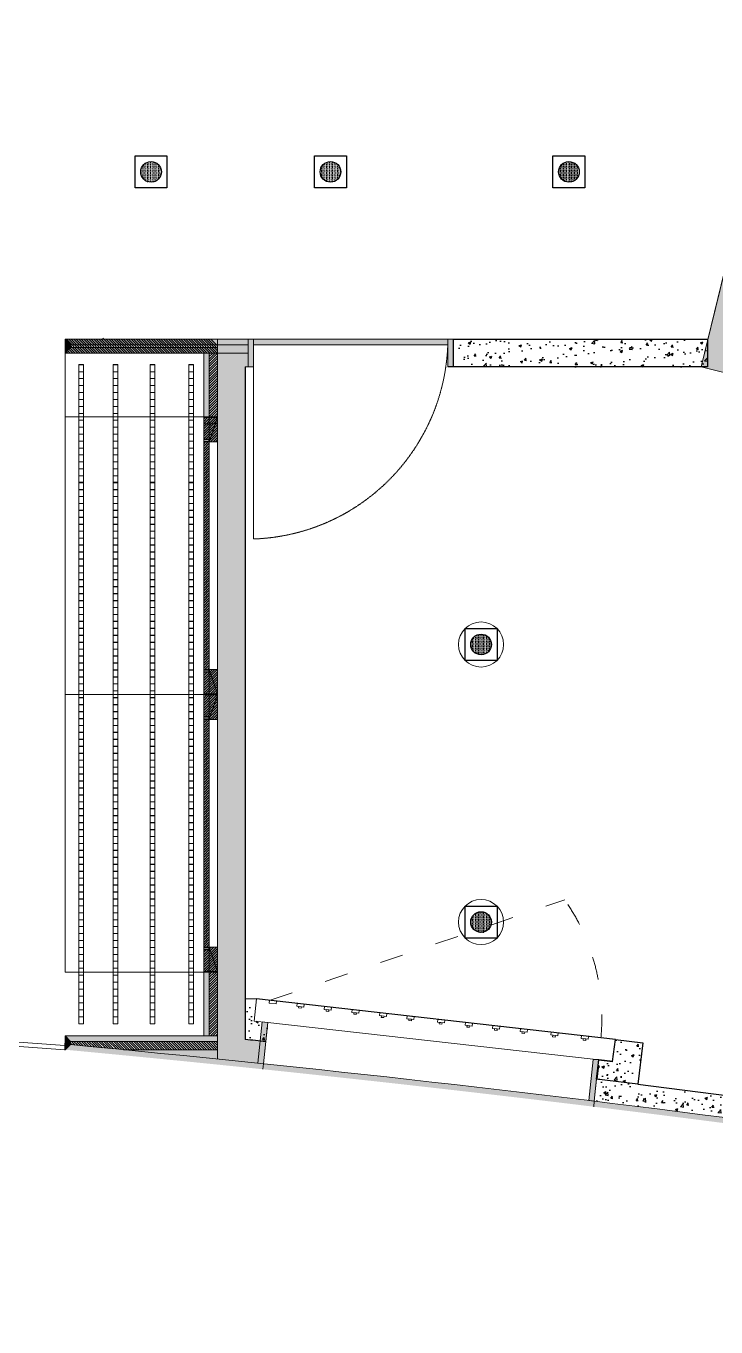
# Model space of a CAD drawing. Header units: millimetres. Extents: x 346472 to 732256, y -34068 to -15883.
# Drawn here: x 643404 to 645891, y -29291 to -24604 of the extents above; entities that cross this region are included whole.
import ezdxf

# ---------------------------------------------------------------- set-up
doc = ezdxf.new("R2010")
doc.units = ezdxf.units.MM
doc.header["$LTSCALE"] = 7
for name, pattern in [('AED-090-P-PL02-N$0$ACAD_ISO03W100', [30, 12, -18]), ('DASH', [0.35, 0.25, -0.1]), ('TRATTEGGIATA2', [9.525, 6.35, -3.175])]:
    doc.linetypes.add(name, pattern=pattern)
doc.layers.get('0').update_dxf_attribs({"lineweight": 0})
for name, color, linetype in [('1', 1, 'Continuous'), ('LD_light', 253, 'Continuous'), ('mdf panels', 7, 'Continuous'), ('WALL', 7, 'Continuous'), ('walls', 7, 'Continuous')]:
    doc.layers.add(name, color=color, linetype=linetype)
for name, color, linetype, lineweight in [('black lacquared metal', 1, 'Continuous', 9), ('EA7 furniture', 7, 'Continuous', 5), ('LIGHTING LAY OUT', 1, 'Continuous', 18), ('materials', 1, 'Continuous', 40), ('QUOTE', 251, 'Continuous', 5)]:
    doc.layers.add(name, color=color, linetype=linetype, lineweight=lineweight)
pattern_1 = [(45, (269632.562, -31288.9534), (-4.49012806, 4.49012806), [])]
pattern_2 = [(50, (179896.27, -410.934), (91.092334, -7.969543), [9.525, -104.775]), (355, (179896.27, -410.93), (-17.62171, 95.528423), [7.62, -83.820292]), (100.451445, (179903.86, -411.6), (73.470624, 87.558876), [8.095004, -89.045122]), (46.1842, (179896.27, -385.53), (135.53952, -21.021164), [14.2875, -157.1625]), (96.635558, (179907.57, -387.29), (118.702067, 123.713062), [12.14251, -133.567804]), (351.18415, (179896.27, -385.53), (118.702067, 123.713062), [11.429984, -125.729866]), (21, (179908.97, -391.884), (75.807196, -51.132599), [9.525, -104.775]), (326, (179908.97, -391.88), (30.901014, 92.093983), [7.62, -83.82]), (71.451445, (179915.29, -396.145), (106.70821, 40.961384), [8.095004, -89.044969]), (37.5, (179896.272, -410.934), (1.5443016, 42.2775194), [0, -82.804, 0, -85.09, 0, -84.1375]), (7.5, (179896.27, -410.934), (33.4098313, 50.0902874), [0, -48.514, 0, -80.899, 0, -32.0675]), (327.5, (179867.95, -410.934), (67.7952976, -2.864372), [0, -31.75, 0, -99.06, 0, -131.445]), (317.5, (179855.25, -410.934), (74.064591, 12.7132455), [0, -41.275, 0, -65.786, 0, -93.345])]

# ---------------------------------------------------------------- blocks, each defined once
blk = doc.blocks.new('Single Rec_1')
at = {"layer": 'LD_light'}
h = blk.add_hatch(dxfattribs=at)
h.set_pattern_fill('DOTS', color=1, scale=10, style=0)
h.set_pattern_definition([(0, (-51.6286, 0), (0.3125, 0.625), [0, -0.625])])
h.paths.add_polyline_path([(10111.94, -501.53, 1), (10103.73, -501.53, 1)])
at = {"layer": 'LD_light', "color": 1}
blk.add_lwpolyline([(10101.49, -495.18), (10114.19, -495.18), (10114.19, -507.88), (10101.49, -507.88)], close=True, dxfattribs=at)
blk.add_circle((10107.84, -501.53), 4.11, dxfattribs=at)
blk = doc.blocks.new('12333')
at = {"layer": 'LD_light'}
h = blk.add_hatch(dxfattribs=at)
h.set_pattern_fill('DOTS', color=6, scale=90.551181, angle=-90, style=0)
h.set_pattern_definition([(270, (572990.7953, 65339.9095), (5.65944882, -2.8297244), [0, -5.65944882])])
h.paths.add_polyline_path([(568486.6, -26655.3, 1), (568412.2, -26655.3, 1)])
at = {"layer": 'LD_light', "color": 6, "elevation": -2.1}
blk.add_lwpolyline([(568506.9, -26597.8), (568506.9, -26712.8), (568391.9, -26712.8), (568391.9, -26597.8)], close=True, dxfattribs=at)
at = {"layer": 'LD_light', "color": 6}
blk.add_circle((568449.4, -26655.3, -2.1), 37.2, dxfattribs=at)
at = {"layer": 'QUOTE', "color": 6, "lineweight": 5}
blk.add_circle((568449.4, -26655.3, -2.1), 81.3, dxfattribs=at)

msp = doc.modelspace()

# ---------------------------------------------------------------- hatches: boundary and pattern name
at = {"lineweight": 5, "ltscale": 100}
h = msp.add_hatch(color=0, dxfattribs=at)
h.dxf.hatch_style = 1
h.paths.add_polyline_path([(644094.5, -26102.2), (644094.5, -26014.2), (644064.5, -26102.2)], flags=17)
h.paths.add_polyline_path([(644094.5, -26014.2), (644064.5, -26014.2), (644064.5, -26102.2)])
h.paths.add_polyline_path([(644064.5, -26092.2), (644064.5, -26014.2), (644044.5, -26014.2), (644044.5, -26092.2)])
h.paths.add_polyline_path([(644064.5, -27010.2), (644064.5, -26102.2), (644044.5, -26102.2), (644044.5, -27010.2)])
h.paths.add_polyline_path([(644094.5, -27010.2), (644094.5, -26922.2), (644064.5, -26922.2)], flags=17)
h.paths.add_polyline_path([(644094.5, -27010.2), (644064.5, -26922.2), (644064.5, -27010.2)])
h = msp.add_hatch(color=0, dxfattribs=at)
h.dxf.hatch_style = 1
h.paths.add_polyline_path([(644094.5, -27102.2), (644094.5, -27014.2), (644064.5, -27102.2)], flags=17)
h.paths.add_polyline_path([(644094.5, -27014.2), (644064.5, -27014.2), (644064.5, -27102.2)])
h.paths.add_polyline_path([(644064.5, -27092.2), (644064.5, -27014.2), (644044.5, -27014.2), (644044.5, -27092.2)])
h.paths.add_polyline_path([(644064.5, -28010.2), (644064.5, -27102.2), (644044.5, -27102.2), (644044.5, -28010.2)])
h.paths.add_polyline_path([(644094.5, -28010.2), (644094.5, -27922.2), (644064.5, -27922.2)], flags=17)
h.paths.add_polyline_path([(644094.5, -28010.2), (644064.5, -27922.2), (644064.5, -28010.2)])
at = {"layer": '1', "lineweight": 5}
for points in [[(644240.1, -28340.6), (644259.9, -28342.7), (644276.2, -28193.9), (644255.7, -28191.8)], [(645432.9, -28475.2), (645452.7, -28477.6), (645468.3, -28327.7), (645448.3, -28327.7)]]:
    msp.add_hatch(color=0, dxfattribs=at).paths.add_polyline_path(points)
at = {"layer": 'EA7 furniture', "lineweight": 5}
h = msp.add_hatch(color=0, dxfattribs=at)
h.dxf.hatch_style = 1
h.paths.add_polyline_path([(644064.5, -25782.2), (644044.5, -25782.2), (644044.5, -26012.2), (644064.5, -26012.2)])
h = msp.add_hatch(color=0, dxfattribs=at)
h.dxf.hatch_style = 1
h.paths.add_polyline_path([(644064.5, -28012.2), (644044.5, -28012.2), (644044.5, -28242.4), (644064.5, -28242.4)])
h = msp.add_hatch(color=0, dxfattribs=at)
h.dxf.hatch_style = 1
h.paths.add_polyline_path([(643758.2, -28292.3), (644094.4, -28292.7), (644094.5, -28242.7), (643544.5, -28242.1), (643544.4, -28292.1, -0.002651), (644258.2, -28362.6), (644260.2, -28342.7, 0.001864)])
h.paths.add_polyline_path([(643564.4, -28273.9, -0.00071), (643755.7, -28292.1), (644094.5, -28292.1), (644094.5, -28262.7), (643564.4, -28262.1)], flags=16)
h = msp.add_hatch(color=0, dxfattribs=at)
h.dxf.hatch_style = 1
h.paths.add_polyline_path([(644260.2, -28342.7), (644258.2, -28362.6, -0.004435), (645450.6, -28497.5), (645452.7, -28477.6, 0.004434)])
h = msp.add_hatch(color=0, dxfattribs=at)
h.dxf.hatch_style = 1
h.paths.add_polyline_path([(645452.7, -28477.6), (645450.6, -28497.5, -0.002651), (646162.1, -28588.2), (646166.9, -28568.7, 0.00266)])
at = {"layer": 'LIGHTING LAY OUT'}
h = msp.add_hatch(dxfattribs=at)
h.set_pattern_fill('ACAD_ISO08W100', color=1, scale=5)
h.set_pattern_definition([(360, (635568.986, 165650.48), (1e-14, 25), [120, -15, 30, -15])])
h.paths.add_polyline_path([(643594.1, -25823.7), (643594.1, -27774.2), (643611.5, -27774.2), (643611.5, -25823.7)])
h = msp.add_hatch(dxfattribs=at)
h.set_pattern_fill('ACAD_ISO08W100', color=1, scale=5)
h.set_pattern_definition([(360, (635692.76, 165650.48), (1e-14, 25), [120, -15, 30, -15])])
h.paths.add_polyline_path([(643717.8, -25823.7), (643717.8, -27774.2), (643735.3, -27774.2), (643735.3, -25823.7)])
h = msp.add_hatch(dxfattribs=at)
h.set_pattern_fill('ACAD_ISO08W100', color=1, scale=5)
h.set_pattern_definition([(360, (635826.176, 165650.48), (1e-14, 25), [120, -15, 30, -15])])
h.paths.add_polyline_path([(643851.2, -25823.7), (643851.2, -27774.2), (643868.7, -27774.2), (643868.7, -25823.7)])
h = msp.add_hatch(dxfattribs=at)
h.set_pattern_fill('ACAD_ISO08W100', color=1, scale=5)
h.set_pattern_definition([(360, (635965.75, 165650.48), (1e-14, 25), [120, -15, 30, -15])])
h.paths.add_polyline_path([(643990.8, -25823.7), (643990.8, -27774.2), (644008.3, -27774.2), (644008.3, -25823.7)])
h = msp.add_hatch(dxfattribs=at)
h.set_pattern_fill('ACAD_ISO08W100', color=1, scale=5)
h.set_pattern_definition([(360, (635569.673, 165226.275), (1e-14, 25), [120, -15, 30, -15])])
h.paths.add_polyline_path([(643594.7, -26247.9), (643594.7, -28198.4), (643612.2, -28198.4), (643612.2, -26247.9)])
h = msp.add_hatch(dxfattribs=at)
h.set_pattern_fill('ACAD_ISO08W100', color=1, scale=5)
h.set_pattern_definition([(360, (635693.446, 165226.275), (1e-14, 25), [120, -15, 30, -15])])
h.paths.add_polyline_path([(643718.5, -26247.9), (643718.5, -28198.4), (643736, -28198.4), (643736, -26247.9)])
h = msp.add_hatch(dxfattribs=at)
h.set_pattern_fill('ACAD_ISO08W100', color=1, scale=5)
h.set_pattern_definition([(360, (635826.863, 165226.275), (1e-14, 25), [120, -15, 30, -15])])
h.paths.add_polyline_path([(643851.9, -26247.9), (643851.9, -28198.4), (643869.4, -28198.4), (643869.4, -26247.9)])
h = msp.add_hatch(dxfattribs=at)
h.set_pattern_fill('ACAD_ISO08W100', color=1, scale=5)
h.set_pattern_definition([(360, (635966.436, 165226.275), (1e-14, 25), [120, -15, 30, -15])])
h.paths.add_polyline_path([(643991.5, -26247.9), (643991.5, -28198.4), (644009, -28198.4), (644009, -26247.9)])
at = {"layer": 'materials', "lineweight": 5}
h = msp.add_hatch(color=0, dxfattribs=at)
h.dxf.hatch_style = 1
h.paths.add_polyline_path([(644224.5, -25732.2), (644204.5, -25732.2), (644204.5, -25752.2), (644204.5, -25832.2), (644224.5, -25832.2)])
h = msp.add_hatch(color=0, dxfattribs=at)
h.dxf.hatch_style = 1
h.paths.add_polyline_path([(644944.5, -25732.2), (644924.5, -25732.2), (644924.5, -25752.2), (644924.5, -25832.2), (644944.5, -25832.2)])
at = {"layer": 'mdf panels', "lineweight": 5}
h = msp.add_hatch(dxfattribs=at)
h.set_pattern_fill('ANSI31', color=0, scale=2)
h.set_pattern_definition(pattern_1)
h.paths.add_polyline_path([(644064.5, -26932.2), (644064.5, -27010.2), (644044.5, -27010.2), (644044.5, -26932.2)])
h.paths.add_polyline_path([(644094.5, -26922.2), (644094.5, -27010.2), (644064.5, -26922.2)], flags=17)
h.paths.add_polyline_path([(644094.5, -27010.2), (644064.5, -27010.2), (644064.5, -26932.2), (644064.5, -26922.2)], flags=17)
h.paths.add_polyline_path([(644094.5, -26014.2), (644094.5, -26102.2), (644064.5, -26014.2)], flags=17)
h.paths.add_polyline_path([(644094.5, -26102.2), (644064.5, -26102.2), (644064.5, -26014.2)], flags=17)
h.paths.add_polyline_path([(644044.5, -26102.2), (644064.5, -26102.2), (644064.5, -26922.2), (644044.5, -26922.2)])
h.paths.add_polyline_path([(644064.5, -26092.2), (644044.5, -26092.2), (644044.5, -26014.2), (644064.5, -26014.2)])
h = msp.add_hatch(dxfattribs=at)
h.set_pattern_fill('ANSI31', color=0, scale=2)
h.set_pattern_definition(pattern_1)
h.paths.add_polyline_path([(644064.5, -27932.2), (644064.5, -28010.2), (644044.5, -28010.2), (644044.5, -27932.2)])
h.paths.add_polyline_path([(644094.5, -27922.2), (644094.5, -28010.2), (644064.5, -27922.2)], flags=17)
h.paths.add_polyline_path([(644094.5, -28010.2), (644064.5, -28010.2), (644064.5, -27932.2), (644064.5, -27922.2)], flags=17)
h.paths.add_polyline_path([(644094.5, -27014.2), (644094.5, -27102.2), (644064.5, -27014.2)], flags=17)
h.paths.add_polyline_path([(644094.5, -27102.2), (644064.5, -27102.2), (644064.5, -27014.2)], flags=17)
h.paths.add_polyline_path([(644044.5, -27102.2), (644064.5, -27102.2), (644064.5, -27922.2), (644044.5, -27922.2)])
h.paths.add_polyline_path([(644064.5, -27092.2), (644044.5, -27092.2), (644044.5, -27014.2), (644064.5, -27014.2)])
at = {"layer": 'WALL', "lineweight": 5}
h = msp.add_hatch(color=0, dxfattribs=at)
h.dxf.hatch_style = 1
h.paths.add_polyline_path([(643564.5, -25752.2), (643544.5, -25732.2), (644204.5, -25732.2), (644204.5, -25752.2)])
h = msp.add_hatch(color=0, dxfattribs=at)
h.dxf.hatch_style = 1
h.paths.add_polyline_path([(643544.5, -25782.2), (643544.5, -25732.2), (643564.5, -25752.2), (643564.5, -25762.2)])
h = msp.add_hatch(color=0, dxfattribs=at)
h.dxf.hatch_style = 1
h.paths.add_polyline_path([(643564.5, -25762.2), (643544.5, -25782.2), (644094.5, -25782.2), (644094.5, -25762.2)])
h = msp.add_hatch(color=0, dxfattribs=at)
h.dxf.hatch_style = 1
h.paths.add_polyline_path([(644224.5, -25752.2), (644224.5, -25732.2), (644924.5, -25732.2), (644924.5, -25752.2)])
h = msp.add_hatch(color=0, dxfattribs=at)
h.dxf.hatch_style = 1
h.paths.add_polyline_path([(643544.4, -28292.1), (643544.5, -28242.1), (643564.4, -28262.1), (643564.4, -28273.9)])
h = msp.add_hatch(color=0, dxfattribs=at)
h.dxf.hatch_style = 1
h.paths.add_polyline_path([(643564.4, -28262.1), (643544.5, -28242.1), (644094.5, -28242.7), (644094.4, -28262.7)])
at = {"layer": 'walls', "lineweight": 5}
h = msp.add_hatch(color=0, dxfattribs=at)
h.dxf.hatch_style = 1
h.paths.add_polyline_path([(633661.1, -18701.3), (633383.5, -18803.4), (634064.9, -21072.4), (634355.7, -28066.7), (634555.5, -28058.1), (634264.8, -21064.1), (639392.2, -22319), (639392.2, -22113.1), (634312.3, -20869.9)])
h.paths.add_polyline_path([(639392.2, -22113.1), (639392.2, -22319), (646285, -24006.1), (646148, -24565.9), (646129.3, -24642.3), (646226.4, -24666), (646323.5, -24689.8), (646526.8, -23859.3)])
h.paths.add_polyline_path([(646079.9, -25685.4), (646116.7, -25534.9), (645922.4, -25487.3), (645838, -25832.2), (648227.5, -26417), (647696.2, -28588.2), (647903.7, -28588.2), (648473.7, -26276.5)])
h.paths.add_polyline_path([(647903.7, -28588.2), (647696.2, -28588.2), (647655.7, -28753.6), (647850.8, -28802.7)])
h.paths.add_polyline_path([(647656.3, -28753.8), (647634.1, -28841.9), (647610.5, -28938.1), (647609.4, -28942.4), (649013, -29291), (649063.5, -29107.9)])
at = {"layer": 'walls'}
h = msp.add_hatch(dxfattribs=at)
h.set_pattern_fill('AR-CONC', color=256, scale=0.5)
edge = h.paths.add_edge_path()
edge.add_arc((637250.2, -95647), 67668.4, 84.053864, 84.19498)
edge.add_line((644094.5, -28325.6), (644094.5, -25752.2))
edge.add_line((644094.5, -25752.2), (644204.5, -25752.2))
edge.add_line((644204.5, -25752.2), (644204.5, -25832.2))
edge.add_line((644204.5, -25832.2), (644194.5, -25832.2))
edge.add_line((644194.5, -25832.2), (644194.5, -28255.4))
edge.add_line((644194.5, -28255.4), (644268.6, -28263.1))
edge.add_line((644268.6, -28263.1), (644260.2, -28342.7))
h = msp.add_hatch(dxfattribs=at)
h.set_pattern_fill('AR-CONC', color=256, scale=0.5)
h.paths.add_polyline_path([(644944.5, -25732.2), (645860.4, -25732.2), (645860.4, -25832.2), (644944.5, -25832.2)])
h = msp.add_hatch(dxfattribs=at)
h.set_pattern_fill('AR-CONC', color=256, scale=0.5)
h.set_pattern_definition(pattern_2)
h.paths.add_polyline_path([(644194.5, -28108.7), (644234.4, -28108.7), (644226.4, -28188.7), (644276.2, -28193.9), (644268.6, -28263.1), (644194.5, -28255.4)])
h = msp.add_hatch(dxfattribs=at)
h.set_pattern_fill('AR-CONC', color=256, scale=0.5)
h.set_pattern_definition(pattern_2)
h.paths.add_polyline_path([(645461, -28398), (645468.5, -28328.5), (645518.2, -28334.6), (645528.9, -28255), (645628.2, -28267), (645610.2, -28416.4)])
at = {"layer": 'walls', "lineweight": 5}
h = msp.add_hatch(color=0, dxfattribs=at)
h.dxf.hatch_style = 1
edge = h.paths.add_edge_path()
edge.add_arc((637250.2, -95647), 67668.4, 84.19498, 84.483251)
edge.add_line((643755.7, -28292.1), (644094.5, -28292.1))
edge.add_line((644094.5, -28292.1), (644094.5, -28325.6))
at = {"layer": 'walls'}
h = msp.add_hatch(dxfattribs=at)
h.set_pattern_fill('AR-CONC', color=256, scale=0.5)
h.paths.add_polyline_path([(645462.9, -28398.2), (645461, -28398), (645452.7, -28477.6, -0.00266), (646166.9, -28568.7), (646186, -28490.5, 0.002691)])

# ---------------------------------------------------------------- linework, layer by layer
at = {"color": 0, "linetype": 'Continuous', "lineweight": 5}
for p, q in [((643544.5, -28242.1, -0.3), (643544.4, -28292.1, -0.3)), ((644094.5, -28242.7, -0.3), (643544.5, -28242.1, -0.3)), ((644094.4, -28292.7, -0.3), (644094.5, -28242.7, -0.3)), ((643544.4, -28292.1, -0.3), (643544.4, -28292.1, -0.3)), ((643758.2, -28292.3, -0.3), (644094.4, -28292.7, -0.3))]:
    msp.add_line(p, q, dxfattribs=at)
at = {"layer": '1', "color": 0, "lineweight": 5}
msp.add_line((644273.7, -28213.3, 0), (644268.6, -28263.1, -0.8), dxfattribs=at)
at = {"layer": '1', "color": 0}
for p, q in [((645467.3, -28348.1, 0), (645461.2, -28397.9, -0.8)), ((645519.3, -28334.7, -0.8), (645469.6, -28328.7, -0.8))]:
    msp.add_line(p, q, dxfattribs=at)
at = {"layer": '1', "color": 0, "lineweight": 5, "elevation": -1}
msp.add_lwpolyline([(644194.5, -28108.7), (644234.4, -28108.7), (644226.4, -28188.7), (644276.2, -28193.9), (644268.6, -28263.1), (644194.5, -28255.4), (644194.5, -28108.7)], dxfattribs=at)
at = {"layer": '1', "color": 0, "lineweight": 5}
msp.add_lwpolyline([(642193.9, -28179.2), (642193.9, -28194.2), (643544.2, -28292), (643544.2, -28277)], close=True, dxfattribs=at)
at = {"layer": '1', "color": 0, "lineweight": 5, "elevation": -0.8}
for points in [[(644240.1, -28340.6), (644259.9, -28342.7), (644276.2, -28193.9), (644255.7, -28191.8)], [(645432.9, -28475.2), (645452.7, -28477.6), (645468.3, -28327.7), (645448.3, -28327.7)]]:
    msp.add_lwpolyline(points, close=True, dxfattribs=at)
at = {"layer": '1', "color": 0, "lineweight": 5}
msp.add_arc((637250.2, -95647, -0.2), 67668.4, 82.428099, 84.645908, dxfattribs=at)
at = {"layer": 'black lacquared metal', "color": 0, "lineweight": 5, "elevation": -0.3}
for points in [[(644094.5, -27012.2), (644094.5, -26012.2), (643544.5, -26012.2), (643544.5, -27012.2)], [(644094.5, -26012.2), (644094.5, -26014.2), (644044.5, -26014.2), (644044.5, -26012.2)], [(644094.5, -28012.2), (644094.5, -27012.2), (643544.5, -27012.2), (643544.5, -28012.2)], [(644094.5, -27012.2), (644094.5, -27010.2), (644044.5, -27010.2), (644044.5, -27012.2)], [(644094.5, -27012.2), (644094.5, -27014.2), (644044.5, -27014.2), (644044.5, -27012.2)], [(644094.5, -28012.2), (644094.5, -28010.2), (644044.5, -28010.2), (644044.5, -28012.2)]]:
    msp.add_lwpolyline(points, close=True, dxfattribs=at)
at = {"layer": 'black lacquared metal', "color": 0, "linetype": 'TRATTEGGIATA2', "lineweight": 5, "elevation": -0.3}
for points in [[(644094.5, -27012.2), (644094.5, -26012.2), (644044.5, -26012.2), (644044.5, -27012.2)], [(644094.5, -27012.2), (644094.5, -26012.2), (644044.5, -26012.2), (644044.5, -27012.2)], [(644094.5, -28012.2), (644094.5, -27012.2), (644044.5, -27012.2), (644044.5, -28012.2)], [(644094.5, -28012.2), (644094.5, -27012.2), (644044.5, -27012.2), (644044.5, -28012.2)]]:
    msp.add_lwpolyline(points, close=True, dxfattribs=at)
at = {"layer": 'EA7 furniture', "color": 0, "lineweight": 5}
for p, q in [((643544.5, -25782.2), (643544.5, -25732.2)), ((643544.5, -25732.2), (644094.5, -25732.2)), ((644094.5, -25732.2), (643544.5, -25732.2)), ((643544.5, -25732.2), (643544.5, -25782.2)), ((643544.5, -25732.2), (644204.5, -25732.2)), ((643544.5, -25782.2), (643544.5, -25732.2)), ((644094.5, -25732.2), (644094.5, -25782.2)), ((644094.5, -25782.2), (644094.5, -25762.2)), ((644204.5, -25732.2), (644204.5, -25782.2)), ((644944.5, -25732.2, 0), (644964.5, -25732.2, -0.1)), ((644094.5, -25782.2), (643544.5, -25782.2)), ((643544.5, -25782.2), (644094.5, -25782.2)), ((644204.5, -25782.2), (643544.5, -25782.2)), ((644044.5, -26036.9), (644044.5, -25782.2)), ((644064.5, -26036.9), (644064.5, -25782.2)), ((644064.5, -28012.2, -0.3), (644064.5, -28242.6, -0.3)), ((644044.5, -28036.9, -0.3), (644044.5, -28242.6, -0.3)), ((643544.4, -28292.1, -0.3), (643544.5, -28242.1, -0.3)), ((643544.4, -28292.1, -0.3), (643544.5, -28242.1, -0.3)), ((643544.4, -28292.1, -0.3), (643544.5, -28242.1, -0.3)), ((643544.5, -28242.1, -0.3), (644094.5, -28242.7, -0.3)), ((643544.5, -28242.1, -0.3), (644094.5, -28242.7, -0.3)), ((643544.5, -28242.1, -0.3), (644094.5, -28242.7, -0.3)), ((643544.5, -28243.5, -1), (643544.5, -28242.4, -1)), ((643544.5, -28242.4, -1), (644094.5, -28242.4, -1)), ((644094.5, -28242.7, -0.3), (644094.4, -28292.7, -0.3)), ((644094.5, -28242.7, -0.3), (644094.4, -28292.7, -0.3)), ((644094.5, -28242.7, -0.3), (644094.4, -28292.7, -0.3)), ((644094.5, -28242.4, -1), (644094.5, -28292.1, -1)), ((643544.4, -28292.1, -0.3), (643544.4, -28292.1, -0.3)), ((643544.4, -28292.1, -0.3), (643544.4, -28292.1, -0.3)), ((643544.4, -28292.1, -0.3), (643544.4, -28292.1, -0.3)), ((643544.4, -28292.1, -0.3), (643544.4, -28293.4, -0.3)), ((643544.5, -28292.1, -1), (643564.4, -28273.9, -0.2)), ((644094.5, -28292.1, -1), (643755.7, -28292.1, -1)), ((644094.4, -28292.7, -0.3), (643758.2, -28292.3, -0.3)), ((644094.4, -28292.7, -0.3), (643758.2, -28292.3, -0.3)), ((644260.2, -28342.7, -0.8), (644258.2, -28362.6, -0.8)), ((645452.7, -28477.6, -0.8), (645450.6, -28497.5, -0.8))]:
    msp.add_line(p, q, dxfattribs=at)
at = {"layer": 'EA7 furniture', "color": 0, "linetype": 'Continuous', "lineweight": 5}
for p, q in [((643590.3, -25782.2), (643544.5, -25736.3)), ((643581.3, -25782.2), (643544.5, -25745.3)), ((643572.3, -25782.2), (643544.5, -25754.3)), ((643563.3, -25782.2), (643544.5, -25763.3)), ((643554.4, -25782.2), (643544.5, -25772.2)), ((643599.3, -25782.2), (643549.3, -25732.2)), ((643608.2, -25782.2), (643558.2, -25732.2)), ((643617.2, -25782.2), (643567.2, -25732.2)), ((643626.2, -25782.2), (643576.2, -25732.2)), ((643635.2, -25782.2), (643585.2, -25732.2)), ((643644.2, -25782.2), (643594.2, -25732.2)), ((643653.1, -25782.2), (643603.1, -25732.2)), ((643662.1, -25782.2), (643612.1, -25732.2)), ((643671.1, -25782.2), (643621.1, -25732.2)), ((643680.1, -25782.2), (643630.1, -25732.2)), ((643689.1, -25782.2), (643639.1, -25732.2)), ((643698, -25782.2), (643648, -25732.2)), ((643707, -25782.2), (643657, -25732.2)), ((643716, -25782.2), (643666, -25732.2)), ((643725, -25782.2), (643675, -25732.2)), ((643734, -25782.2), (643684, -25732.2)), ((643742.9, -25782.2), (643692.9, -25732.2)), ((643751.9, -25782.2), (643701.9, -25732.2)), ((643760.9, -25782.2), (643710.9, -25732.2)), ((643769.9, -25782.2), (643719.9, -25732.2)), ((643778.9, -25782.2), (643728.9, -25732.2)), ((643787.8, -25782.2), (643737.8, -25732.2)), ((643796.8, -25782.2), (643746.8, -25732.2)), ((643805.8, -25782.2), (643755.8, -25732.2)), ((643814.8, -25782.2), (643764.8, -25732.2)), ((643823.8, -25782.2), (643773.8, -25732.2)), ((643832.7, -25782.2), (643782.7, -25732.2)), ((643841.7, -25782.2), (643791.7, -25732.2)), ((643850.7, -25782.2), (643800.7, -25732.2)), ((643859.7, -25782.2), (643809.7, -25732.2)), ((643868.7, -25782.2), (643818.7, -25732.2)), ((643877.6, -25782.2), (643827.6, -25732.2)), ((643886.6, -25782.2), (643836.6, -25732.2)), ((643895.6, -25782.2), (643845.6, -25732.2)), ((643904.6, -25782.2), (643854.6, -25732.2)), ((643913.6, -25782.2), (643863.6, -25732.2)), ((643922.6, -25782.2), (643872.6, -25732.2)), ((643931.5, -25782.2), (643881.5, -25732.2)), ((643940.5, -25782.2), (643890.5, -25732.2)), ((643949.5, -25782.2), (643899.5, -25732.2)), ((643958.5, -25782.2), (643908.5, -25732.2)), ((643967.5, -25782.2), (643917.5, -25732.2)), ((643976.4, -25782.2), (643926.4, -25732.2)), ((643985.4, -25782.2), (643935.4, -25732.2)), ((643994.4, -25782.2), (643944.4, -25732.2)), ((644003.4, -25782.2), (643953.4, -25732.2)), ((644012.4, -25782.2), (643962.4, -25732.2)), ((644021.3, -25782.2), (643971.3, -25732.2)), ((644030.3, -25782.2), (643980.3, -25732.2)), ((644039.3, -25782.2), (643989.3, -25732.2)), ((644048.3, -25782.2), (643998.3, -25732.2)), ((644057.3, -25782.2), (644007.3, -25732.2)), ((644066.2, -25782.2), (644016.2, -25732.2)), ((644075.2, -25782.2), (644025.2, -25732.2)), ((644084.2, -25782.2), (644034.2, -25732.2)), ((644093.2, -25782.2), (644043.2, -25732.2)), ((644094.5, -25774.4), (644052.2, -25732.2)), ((644094.5, -25765.5), (644061.1, -25732.2)), ((644094.5, -25756.5), (644070.1, -25732.2)), ((643545.4, -25782.2), (643544.5, -25781.2)), ((644064.5, -25786), (644068.3, -25782.2)), ((644064.5, -25794.9), (644077.2, -25782.2)), ((644064.5, -25803.9), (644086.2, -25782.2)), ((644064.5, -25812.9), (644094.5, -25782.9)), ((644064.5, -25821.9), (644094.5, -25791.9)), ((644064.5, -25830.9), (644094.5, -25800.9)), ((644064.5, -25839.8), (644094.5, -25809.8)), ((644064.5, -25848.8), (644094.5, -25818.8)), ((644064.5, -25857.8), (644094.5, -25827.8)), ((644064.5, -25866.8), (644094.5, -25836.8)), ((644064.5, -25875.8), (644094.5, -25845.8)), ((644064.5, -25884.7), (644094.5, -25854.7)), ((644064.5, -25893.7), (644094.5, -25863.7)), ((644064.5, -25902.7), (644094.5, -25872.7)), ((644064.5, -25911.7), (644094.5, -25881.7)), ((644064.5, -25920.7), (644094.5, -25890.7)), ((644064.5, -25929.6), (644094.5, -25899.6)), ((644064.5, -25938.6), (644094.5, -25908.6)), ((644064.5, -25947.6), (644094.5, -25917.6)), ((644064.5, -25956.6), (644094.5, -25926.6)), ((644064.5, -25965.6), (644094.5, -25935.6)), ((644064.5, -25974.5), (644094.5, -25944.5)), ((644064.5, -25983.5), (644094.5, -25953.5)), ((644064.5, -25992.5), (644094.5, -25962.5)), ((644064.5, -26001.5), (644094.5, -25971.5)), ((644064.5, -26010.5), (644094.5, -25980.5)), ((644071.6, -26012.2), (644094.5, -25989.4)), ((644080.6, -26012.2), (644094.5, -25998.4)), ((644089.6, -26012.2), (644094.5, -26007.4)), ((644064.5, -28013.1), (644065.3, -28012.2)), ((644064.5, -28022), (644074.2, -28012.2)), ((644064.5, -28031), (644083.2, -28012.2)), ((644064.5, -28040), (644092.2, -28012.2)), ((644064.5, -28049), (644094.5, -28019)), ((644064.5, -28058), (644094.5, -28028)), ((644064.5, -28066.9), (644094.5, -28036.9)), ((644064.5, -28075.9), (644094.5, -28045.9)), ((644064.5, -28084.9), (644094.5, -28054.9)), ((644064.5, -28093.9), (644094.5, -28063.9)), ((644064.5, -28102.9), (644094.5, -28072.9)), ((644064.5, -28111.8), (644094.5, -28081.8)), ((644064.5, -28120.8), (644094.5, -28090.8)), ((644064.5, -28129.8), (644094.5, -28099.8)), ((644064.5, -28138.8), (644094.5, -28108.8)), ((644064.5, -28147.8), (644094.5, -28117.8)), ((644064.5, -28156.7), (644094.5, -28126.7)), ((644064.5, -28165.7), (644094.5, -28135.7)), ((644064.5, -28174.7), (644094.5, -28144.7)), ((644064.5, -28183.7), (644094.5, -28153.7)), ((644064.5, -28192.7), (644094.5, -28162.7)), ((644064.5, -28201.7), (644094.5, -28171.6)), ((644064.5, -28210.6), (644094.5, -28180.6)), ((644064.5, -28219.6), (644094.5, -28189.6)), ((644064.5, -28228.6), (644094.5, -28198.6)), ((644064.5, -28237.6), (644094.5, -28207.6)), ((643580.8, -28275.4, -0.3), (643567.5, -28262.1, -0.3)), ((643590.7, -28276.3, -0.3), (643576.5, -28262.1, -0.3)), ((643600.6, -28277.3, -0.3), (643585.4, -28262.1, -0.3)), ((643610.5, -28278.2, -0.3), (643594.4, -28262.1, -0.3)), ((643620.4, -28279.1, -0.3), (643603.4, -28262.1, -0.3)), ((643630.4, -28280.1, -0.3), (643612.4, -28262.1, -0.3)), ((643640.3, -28281, -0.3), (643621.4, -28262.1, -0.3)), ((643650.2, -28282, -0.3), (643630.4, -28262.2, -0.3)), ((643660.1, -28282.9, -0.3), (643639.4, -28262.2, -0.3)), ((643670, -28283.8, -0.3), (643648.4, -28262.2, -0.3)), ((643680, -28284.8, -0.3), (643657.4, -28262.2, -0.3)), ((643689.9, -28285.7, -0.3), (643666.4, -28262.2, -0.3)), ((644068.6, -28242.4), (644094.5, -28216.6)), ((644077.6, -28242.4), (644094.5, -28225.5)), ((644086.6, -28242.4), (644094.5, -28234.5)), ((643570.9, -28274.5, -0.3), (643564.4, -28268, -0.3)), ((643699.8, -28286.7, -0.3), (643675.4, -28262.2, -0.3)), ((643709.8, -28287.6, -0.3), (643684.3, -28262.2, -0.3)), ((643719.7, -28288.6, -0.3), (643693.3, -28262.2, -0.3)), ((643729.6, -28289.5, -0.3), (643702.3, -28262.2, -0.3)), ((643739.6, -28290.5, -0.3), (643711.3, -28262.2, -0.3)), ((643749.5, -28291.5, -0.3), (643720.3, -28262.3, -0.3)), ((643759.3, -28292.3, -0.3), (643729.3, -28262.3, -0.3)), ((643768.3, -28292.3, -0.3), (643738.3, -28262.3, -0.3)), ((643777.3, -28292.3, -0.3), (643747.3, -28262.3, -0.3)), ((643786.3, -28292.3, -0.3), (643756.3, -28262.3, -0.3)), ((643795.3, -28292.3, -0.3), (643765.3, -28262.3, -0.3)), ((643804.3, -28292.4, -0.3), (643774.3, -28262.3, -0.3)), ((643813.3, -28292.4, -0.3), (643783.2, -28262.3, -0.3)), ((643822.3, -28292.4, -0.3), (643792.2, -28262.3, -0.3)), ((643831.3, -28292.4, -0.3), (643801.2, -28262.4, -0.3)), ((643840.2, -28292.4, -0.3), (643810.2, -28262.4, -0.3)), ((643849.2, -28292.4, -0.3), (643819.2, -28262.4, -0.3)), ((643858.2, -28292.4, -0.3), (643828.2, -28262.4, -0.3)), ((643867.2, -28292.4, -0.3), (643837.2, -28262.4, -0.3)), ((643876.2, -28292.4, -0.3), (643846.2, -28262.4, -0.3)), ((643885.2, -28292.5, -0.3), (643855.2, -28262.4, -0.3)), ((643894.2, -28292.5, -0.3), (643864.2, -28262.4, -0.3)), ((643903.2, -28292.5, -0.3), (643873.2, -28262.4, -0.3)), ((643912.2, -28292.5, -0.3), (643882.1, -28262.4, -0.3)), ((643921.2, -28292.5, -0.3), (643891.1, -28262.5, -0.3)), ((643930.2, -28292.5, -0.3), (643900.1, -28262.5, -0.3)), ((643939.1, -28292.5, -0.3), (643909.1, -28262.5, -0.3)), ((643948.1, -28292.5, -0.3), (643918.1, -28262.5, -0.3)), ((643957.1, -28292.5, -0.3), (643927.1, -28262.5, -0.3)), ((643966.1, -28292.5, -0.3), (643936.1, -28262.5, -0.3)), ((643975.1, -28292.6, -0.3), (643945.1, -28262.5, -0.3)), ((643984.1, -28292.6, -0.3), (643954.1, -28262.5, -0.3)), ((643993.1, -28292.6, -0.3), (643963.1, -28262.5, -0.3)), ((644002.1, -28292.6, -0.3), (643972, -28262.6, -0.3)), ((644011.1, -28292.6, -0.3), (643981, -28262.6, -0.3)), ((644020.1, -28292.6, -0.3), (643990, -28262.6, -0.3)), ((644029.1, -28292.6, -0.3), (643999, -28262.6, -0.3)), ((644038, -28292.6, -0.3), (644008, -28262.6, -0.3)), ((644047, -28292.6, -0.3), (644017, -28262.6, -0.3)), ((644056, -28292.7, -0.3), (644026, -28262.6, -0.3)), ((644065, -28292.7, -0.3), (644035, -28262.6, -0.3)), ((644074, -28292.7, -0.3), (644044, -28262.6, -0.3)), ((644083, -28292.7, -0.3), (644053, -28262.6, -0.3)), ((644092, -28292.7, -0.3), (644062, -28262.7, -0.3)), ((644094.4, -28286.1, -0.3), (644070.9, -28262.7, -0.3)), ((644094.4, -28277.2, -0.3), (644079.9, -28262.7, -0.3)), ((644094.4, -28268.2, -0.3), (644088.9, -28262.7, -0.3))]:
    msp.add_line(p, q, dxfattribs=at)
at = {"layer": 'EA7 furniture', "linetype": 'AED-090-P-PL02-N$0$ACAD_ISO03W100', "lineweight": 5}
msp.add_line((644284.2, -28113.9, -0.8), (645346.2, -27752.2), dxfattribs=at)
msp.add_arc((644733.7, -28178.4), 746.2, 354.5858, 34.8285, dxfattribs=at)
at = {"layer": 'LIGHTING LAY OUT'}
for points in [[(643594.1, -25823.7), (643594.1, -27774.2), (643611.5, -27774.2), (643611.5, -25823.7)], [(643717.8, -25823.7), (643717.8, -27774.2), (643735.3, -27774.2), (643735.3, -25823.7)], [(643851.2, -25823.7), (643851.2, -27774.2), (643868.7, -27774.2), (643868.7, -25823.7)], [(643990.8, -25823.7), (643990.8, -27774.2), (644008.3, -27774.2), (644008.3, -25823.7)]]:
    msp.add_lwpolyline(points, close=True, dxfattribs=at)
for points, elevation in [([(643594.1, -26247.9), (643594.1, -28198.4), (643611.5, -28198.4), (643611.5, -26247.9)], -0.3), ([(643717.8, -26247.9), (643717.8, -28198.4), (643735.3, -28198.4), (643735.3, -26247.9)], -0.3), ([(643851.2, -26247.9), (643851.2, -28198.4), (643868.7, -28198.4), (643868.7, -26247.9)], -0.3), ([(643990.8, -26247.9), (643990.8, -28198.4), (644008.3, -28198.4), (644008.3, -26247.9)], -0.3), ([(644281.6, -28114), (644306.8, -28116.9), (644305.6, -28127), (644280.4, -28124.2)], -1), ([(644381, -28125.3), (644406.1, -28128.1), (644405, -28138.3), (644379.8, -28135.4)], -1), ([(644387, -28136.3), (644396.5, -28137.3), (644395.9, -28142.8), (644386.4, -28141.8)], -1), ([(644480.3, -28136.5), (644505.5, -28139.4), (644504.3, -28149.5), (644479.2, -28146.7)], -1), ([(644486.4, -28147.5), (644495.9, -28148.6), (644495.2, -28154.1), (644485.8, -28153)], -1), ([(644579.7, -28147.8), (644604.9, -28150.6), (644603.7, -28160.8), (644578.5, -28157.9)], -1), ([(644585.8, -28158.7), (644595.2, -28159.8), (644594.6, -28165.3), (644585.2, -28164.2)], -1), ([(644679.1, -28159), (644704.2, -28161.9), (644703.1, -28172), (644677.9, -28169.2)], -1), ([(644685.1, -28170), (644694.6, -28171.1), (644694, -28176.6), (644684.5, -28175.5)], -1), ([(644778.4, -28170.2), (644803.6, -28173.1), (644802.4, -28183.3), (644777.3, -28180.4)], -1), ([(644784.5, -28181.2), (644794, -28182.3), (644793.3, -28187.8), (644783.9, -28186.7)], -1), ([(644888.5, -28182.7), (644913.6, -28185.5), (644912.5, -28195.7), (644887.3, -28192.9)], -1), ([(644894.6, -28193.7), (644904, -28194.7), (644903.4, -28200.3), (644893.9, -28199.2)], -1), ([(644987.8, -28193.9), (645013, -28196.8), (645011.9, -28206.9), (644986.7, -28204.1)], -1), ([(644993.9, -28204.9), (645003.4, -28206), (645002.8, -28211.5), (644993.3, -28210.4)], -1), ([(645087.2, -28205.2), (645112.4, -28208), (645111.2, -28218.2), (645086.1, -28215.3)], -1), ([(645093.3, -28216.2), (645102.8, -28217.2), (645102.1, -28222.7), (645092.7, -28221.7)], -1), ([(645186.6, -28216.4), (645211.7, -28219.3), (645210.6, -28229.4), (645185.4, -28226.6)], -1), ([(645192.7, -28227.4), (645202.1, -28228.5), (645201.5, -28234), (645192, -28232.9)], -1), ([(645296.6, -28228.9), (645321.8, -28231.7), (645320.6, -28241.9), (645295.5, -28239)], -1), ([(645302.7, -28239.9), (645312.2, -28240.9), (645311.6, -28246.4), (645302.1, -28245.4)], -1), ([(645406.7, -28241.3), (645431.9, -28244.2), (645430.7, -28254.3), (645405.5, -28251.5)], -1), ([(645412.8, -28252.3), (645422.2, -28253.4), (645421.6, -28258.9), (645412.2, -28257.8)], -1)]:
    msp.add_lwpolyline(points, close=True, dxfattribs=dict(at, elevation=elevation))
at = {"layer": 'mdf panels', "color": 0, "lineweight": 5}
for p, q in [((644094.5, -26012.2, -0.3), (644044.5, -26012.2, -0.3)), ((644094.5, -26012.2, -0.3), (644044.5, -26012.2, -0.3)), ((644094.5, -26014.2, -0.3), (644044.5, -26014.2, -0.3)), ((644094.5, -26014.2, -0.3), (644064.5, -26102.2, -0.3)), ((644094.5, -27010.2, -0.3), (644064.5, -26922.2, -0.3)), ((644094.5, -27010.2, -0.3), (644044.5, -27010.2, -0.3)), ((644094.5, -27012.2, -0.3), (644044.5, -27012.2, -0.3)), ((644094.5, -27012.2, -0.3), (644044.5, -27012.2, -0.3)), ((644094.5, -27012.2, -0.3), (644044.5, -27012.2, -0.3)), ((644094.5, -27012.2, -0.3), (644044.5, -27012.2, -0.3)), ((644094.5, -27014.2, -0.3), (644044.5, -27014.2, -0.3)), ((644094.5, -27014.2, -0.3), (644064.5, -27102.2, -0.3)), ((644094.5, -28010.2, -0.3), (644064.5, -27922.2, -0.3)), ((644094.5, -28010.2, -0.3), (644044.5, -28010.2, -0.3)), ((644094.5, -28012.2, -0.3), (644044.5, -28012.2, -0.3)), ((644094.5, -28012.2, -0.3), (644044.5, -28012.2, -0.3))]:
    msp.add_line(p, q, dxfattribs=at)
at = {"layer": 'mdf panels', "color": 0, "lineweight": 5, "elevation": -0.3}
for points in [[(644094.5, -27012.2), (644094.5, -26012.2), (644044.5, -26012.2), (644044.5, -27012.2)], [(644044.5, -27010.2), (644044.5, -26014.2), (644064.5, -26014.2), (644064.5, -27010.2)], [(644094.5, -26014.2), (644094.5, -26102.2), (644064.5, -26102.2), (644064.5, -26014.2)], [(644044.5, -26092.2), (644044.5, -26102.2), (644064.5, -26102.2), (644064.5, -26092.2)], [(644044.5, -26932.2), (644044.5, -26922.2), (644064.5, -26922.2), (644064.5, -26932.2)], [(644094.5, -27010.2), (644094.5, -26922.2), (644064.5, -26922.2), (644064.5, -27010.2)], [(644094.5, -28012.2), (644094.5, -27012.2), (644044.5, -27012.2), (644044.5, -28012.2)], [(644044.5, -28010.2), (644044.5, -27014.2), (644064.5, -27014.2), (644064.5, -28010.2)], [(644094.5, -27014.2), (644094.5, -27102.2), (644064.5, -27102.2), (644064.5, -27014.2)], [(644044.5, -27092.2), (644044.5, -27102.2), (644064.5, -27102.2), (644064.5, -27092.2)], [(644044.5, -27932.2), (644044.5, -27922.2), (644064.5, -27922.2), (644064.5, -27932.2)], [(644094.5, -28010.2), (644094.5, -27922.2), (644064.5, -27922.2), (644064.5, -28010.2)]]:
    msp.add_lwpolyline(points, close=True, dxfattribs=at)
for points in [[(644044.5, -26092.2), (644064.5, -26092.2), (644064.5, -26102.2), (644044.5, -26102.2)], [(644064.5, -26092.2), (644064.5, -26102.2), (644044.5, -26102.2), (644044.5, -26100.2), (644062.5, -26100.2), (644062.5, -26094.2), (644044.5, -26094.2), (644044.5, -26092.2), (644064.5, -26092.2)], [(644044.5, -26094.2), (644062.5, -26094.2), (644062.5, -26100.2), (644044.5, -26100.2)], [(644044.5, -26932.2), (644064.5, -26932.2), (644064.5, -26922.2), (644044.5, -26922.2)], [(644064.5, -26932.2), (644064.5, -26922.2), (644044.5, -26922.2), (644044.5, -26924.2), (644062.5, -26924.2), (644062.5, -26930.2), (644044.5, -26930.2), (644044.5, -26932.2), (644064.5, -26932.2)], [(644044.5, -26930.2), (644044.5, -26932.2), (644064.5, -26932.2), (644064.5, -26922.2), (644044.5, -26922.2), (644044.5, -26924.2)], [(644044.5, -26922.2), (644064.5, -26922.2), (644064.5, -26932.2), (644044.5, -26932.2)], [(644064.5, -26922.2), (644064.5, -26932.2), (644044.5, -26932.2), (644044.5, -26930.2), (644062.5, -26930.2), (644062.5, -26924.2), (644044.5, -26924.2), (644044.5, -26922.2), (644064.5, -26922.2)], [(644044.5, -26930.2), (644062.5, -26930.2), (644062.5, -26924.2), (644044.5, -26924.2)], [(644044.5, -26924.2), (644062.5, -26924.2), (644062.5, -26930.2), (644044.5, -26930.2)], [(644044.5, -27092.2), (644064.5, -27092.2), (644064.5, -27102.2), (644044.5, -27102.2)], [(644064.5, -27092.2), (644064.5, -27102.2), (644044.5, -27102.2), (644044.5, -27100.2), (644062.5, -27100.2), (644062.5, -27094.2), (644044.5, -27094.2), (644044.5, -27092.2), (644064.5, -27092.2)], [(644044.5, -27094.2), (644062.5, -27094.2), (644062.5, -27100.2), (644044.5, -27100.2)], [(644044.5, -27932.2), (644064.5, -27932.2), (644064.5, -27922.2), (644044.5, -27922.2)], [(644064.5, -27932.2), (644064.5, -27922.2), (644044.5, -27922.2), (644044.5, -27924.2), (644062.5, -27924.2), (644062.5, -27930.2), (644044.5, -27930.2), (644044.5, -27932.2), (644064.5, -27932.2)], [(644044.5, -27930.2), (644044.5, -27932.2), (644064.5, -27932.2), (644064.5, -27922.2), (644044.5, -27922.2), (644044.5, -27924.2)], [(644044.5, -27922.2), (644064.5, -27922.2), (644064.5, -27932.2), (644044.5, -27932.2)], [(644064.5, -27922.2), (644064.5, -27932.2), (644044.5, -27932.2), (644044.5, -27930.2), (644062.5, -27930.2), (644062.5, -27924.2), (644044.5, -27924.2), (644044.5, -27922.2), (644064.5, -27922.2)], [(644044.5, -27930.2), (644062.5, -27930.2), (644062.5, -27924.2), (644044.5, -27924.2)], [(644044.5, -27924.2), (644062.5, -27924.2), (644062.5, -27930.2), (644044.5, -27930.2)]]:
    msp.add_lwpolyline(points, dxfattribs=at)
at = {"layer": 'WALL', "color": 0, "lineweight": 5}
for p, q in [((646285, -24006.1), (645838, -25832.2)), ((645922.4, -25487.3), (645838, -25832.2)), ((644044.5, -25732.2), (643544.5, -25732.2)), ((643564.5, -25752.2), (643544.5, -25732.2)), ((643544.5, -25782.2), (643544.5, -25732.2)), ((643544.5, -25732.2), (644401.2, -25732.2)), ((643564.5, -25762.2), (643544.5, -25782.2)), ((643564.5, -25762.2), (643564.5, -25752.2)), ((643564.5, -25752.2), (644204.5, -25752.2)), ((644094.5, -25762.2), (643564.5, -25762.2)), ((644044.5, -25782.2), (643544.5, -25782.2)), ((645838, -25832.2), (648227.5, -26417)), ((643544.5, -28242.1, -0.3), (643544.5, -28242.1, -0.3)), ((643544.5, -28242.1, -0.3), (644044.5, -28242.6, -0.3)), ((644044.5, -28242.6, -0.3), (643544.5, -28242.1, -0.3)), ((643564.4, -28262.1, -0.3), (643544.5, -28242.1, -0.3)), ((643564.4, -28273.9, -0.3), (643564.4, -28262.1, -0.3)), ((643564.4, -28262.1, -0.3), (644094.4, -28262.7, -0.3))]:
    msp.add_line(p, q, dxfattribs=at)
at = {"layer": 'walls', "color": 0, "linetype": 'Continuous', "lineweight": 5}
msp.add_line((643680.1, -25732.2), (643683.4, -25728.9), dxfattribs=at)
at = {"layer": 'walls', "color": 0, "lineweight": 5}
for p, q in [((643544.5, -25732.2), (644144.5, -25732.2)), ((644094.5, -25732.2), (644094.5, -28325.6, -0.6)), ((644944.5, -25732.2, -0.2), (644094.5, -25732.2)), ((644204.5, -25732.2, 0), (644204.5, -25832.2, 0)), ((644924.5, -25732.2, 0), (644224.5, -25732.2, 0)), ((644224.5, -25732.2, 0), (644224.5, -25752.2, 0)), ((644224.5, -25832.2, 0), (644224.5, -25732.2, 0)), ((644224.5, -25752.2, 0), (644924.5, -25752.2, 0)), ((644924.5, -25752.2, 0), (644924.5, -25732.2, 0)), ((644944.5, -25732.2, 0), (644924.5, -25732.2, 0)), ((644924.5, -25732.2, 0), (644924.5, -25832.2, 0)), ((644944.5, -25832.2, 0), (644944.5, -25732.2, 0)), ((643544.5, -25782.2), (644044.5, -25782.2)), ((643544.5, -26012.2), (643544.5, -25782.2)), ((644094.5, -25782.2, -0.3), (644044.5, -25782.2, -0.3)), ((644044.5, -25782.2, -0.3), (644044.5, -26036.9, -0.3)), ((644044.5, -25782.2), (644044.5, -26012.2)), ((644094.5, -26036.9, -0.3), (644094.5, -25782.2, -0.3)), ((644224.5, -25832.2, -0.1), (644194.5, -25832.2, -0.1)), ((644204.5, -25832.2, 0), (644224.5, -25832.2, 0)), ((645044.5, -25832.2), (644924.5, -25832.2, 0)), ((644924.5, -25832.2, 0), (644944.5, -25832.2, 0)), ((645044.5, -25832.2, -2.1), (644944.5, -25832.2, -2.1)), ((644044.5, -26012.2), (643544.5, -26012.2)), ((644044.5, -26036.9, -0.3), (644094.5, -26036.9, -0.3)), ((644044.5, -28012.2, -0.3), (644094.5, -28012.2, -0.3)), ((644044.5, -28242.6, -0.3), (644044.5, -28012.2, -0.3)), ((644094.5, -28012.2, -0.3), (644094.5, -28242.7, -0.3)), ((644094.5, -28242.7, -0.3), (644044.5, -28242.6, -0.3)), ((644268.6, -28263.1, -0.8), (644260.2, -28342.7, -0.8)), ((645452.7, -28477.6, -0.8), (645461, -28398, -0.8))]:
    msp.add_line(p, q, dxfattribs=at)
at = {"layer": 'walls', "color": 0, "linetype": 'DASH', "lineweight": 5}
msp.add_line((644224.5, -25752.2, 0), (644224.5, -26452.2, 0), dxfattribs=at)
at = {"layer": 'walls'}
for p, q in [((644194.5, -25832.2, -0.1), (644194.5, -28255.4, -1)), ((645838, -25832.2), (644924.5, -25832.2, 0)), ((645528.9, -28255, -0.8), (644234.4, -28108.7, -1)), ((645628.2, -28267, -0.8), (645610.2, -28416.4, -0.2)), ((645610.2, -28416.4, -0.2), (646186.4, -28489.1, -0.3))]:
    msp.add_line(p, q, dxfattribs=at)
at = {"layer": 'walls', "color": 8, "lineweight": 5}
msp.add_line((644276.2, -28193.9, -0.8), (645448.5, -28326.6, -0.8), dxfattribs=at)
at = {"layer": 'walls', "elevation": 0}
msp.add_lwpolyline([(644944.5, -25732.2), (645860.4, -25732.2), (645860.4, -25832.2), (644944.5, -25832.2)], close=True, dxfattribs=at)
at = {"layer": 'walls', "elevation": -0.8}
msp.add_lwpolyline([(645461, -28398), (645468.5, -28328.5), (645518.2, -28334.6), (645528.9, -28255), (645628.2, -28267), (645610.2, -28416.4), (645461, -28398)], dxfattribs=at)
at = {"layer": 'walls', "color": 0, "linetype": 'DASH', "lineweight": 5}
msp.add_arc((644198.9, -25726.6, 0), 726, 272.0144, 357.9856, dxfattribs=at)
at = {"layer": 'walls'}
msp.add_arc((637252.7, -95619.8, -0.2), 67721.1, 84.053556, 84.116593, dxfattribs=at)

# ---------------------------------------------------------------- block references
at = {"layer": 'LIGHTING LAY OUT', "xscale": 9.055118110259047, "yscale": 9.055118110259047, "zscale": 9.055118110259047, "rotation": 270}
for p in [(648396, 66398.1), (649042.9, 66398.1, -0.1), (649902.5, 66398.1, -0.1)]:
    msp.add_blockref('Single Rec_1', p, dxfattribs=at)
at = {"layer": 'QUOTE', "color": 10, "lineweight": 5}
for p in [(76595, -176.9), (76595, -1176.9)]:
    msp.add_blockref('12333', p, dxfattribs=at)

doc.saveas('drawing.dxf')
